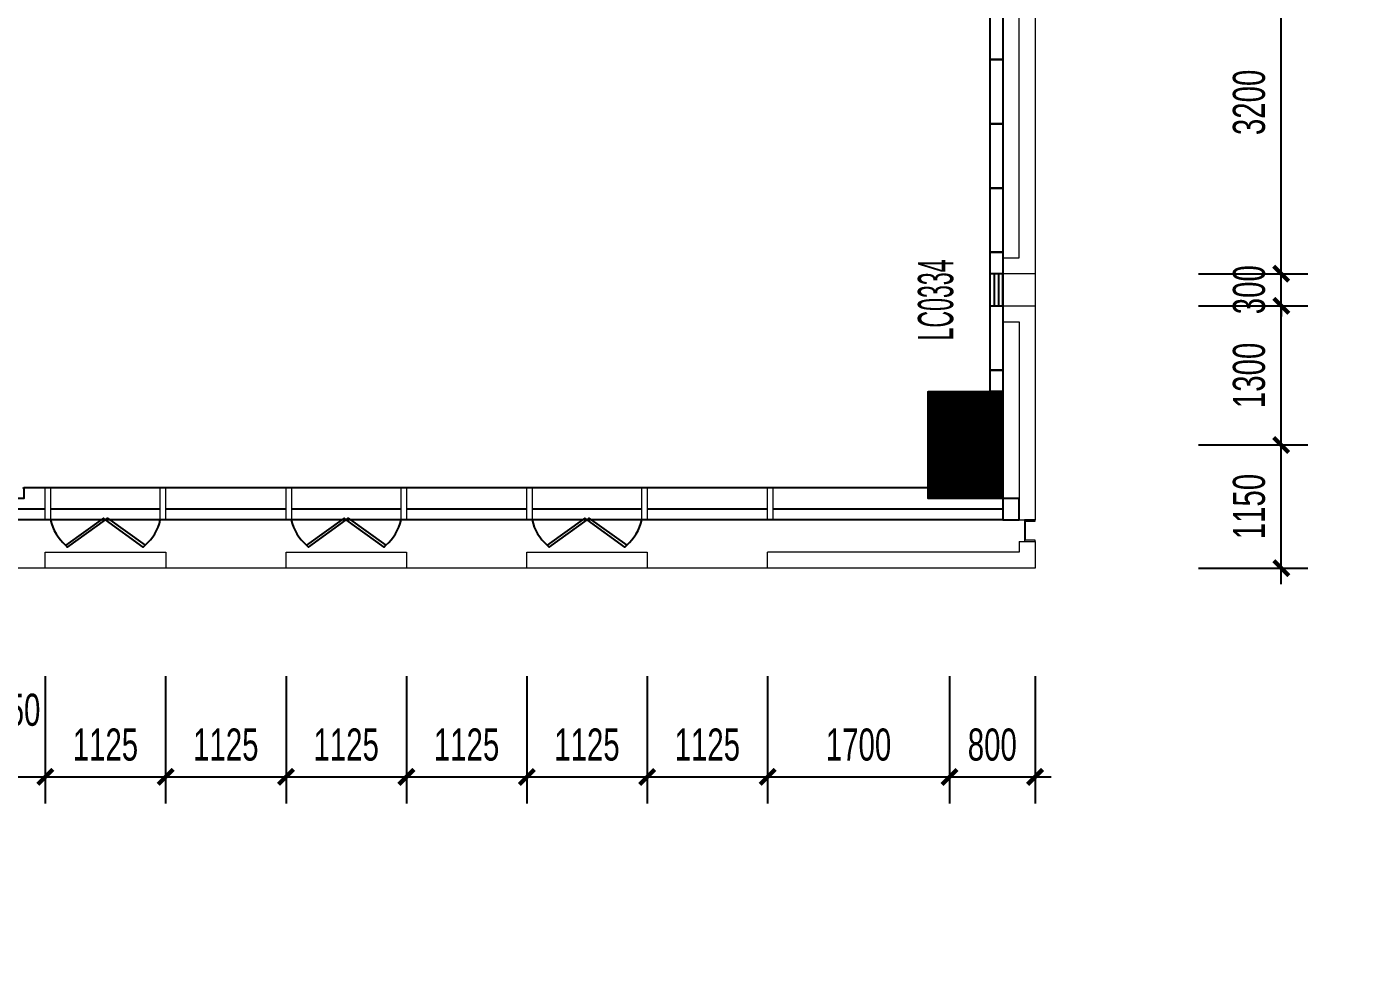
# Model space of a CAD drawing. Header units: millimetres. Extents: x 285006 to 3037698, y -2820855 to 192241.
# Drawn here: x 853081 to 865472, y -2816405 to -2807513 of the extents above; entities that cross this region are included whole.
import ezdxf
from ezdxf.enums import TextEntityAlignment as Align
from ezdxf.xclip import XClip

# ---------------------------------------------------------------- set-up
doc = ezdxf.new("R2010")
doc.units = ezdxf.units.MM
doc.header["$XCLIPFRAME"] = 2
doc.header["$PDMODE"] = 35
doc.header["$PDSIZE"] = -0.1
for name, color, linetype in [('___', 4, 'Continuous'), ('COL-1A1B-4~12$0$S-PUB-COL', 6, 'Continuous'), ('COL-1A1B-4~12$0$S-PUB-COLHATCH', 8, 'Continuous'), ('WALL-1A1B-6F$0$A-DOOR', 142, 'Continuous')]:
    doc.layers.add(name, color=color, linetype=linetype)
for name, color, linetype, lineweight in [('DIM-1B-6F$0$A-ANNO-DIMS', 73, 'Continuous', 18), ('DOOR-1B-IDEN-6F$0$A-DOOR-IDEN', 7, 'Continuous', 25), ('EXWALL-1B-6F$0$A-FLOR-UNDR', 11, 'Continuous', 18), ('EXWALL-1B-6F$0$A-SECT-MOLD1', 1, 'Continuous', 15), ('EXWALL-1B-6F$0$A-WALL-GLAZ', 142, 'Continuous', 18), ('EXWALL-1B-6F$0$A-WALL-STON', 31, 'Continuous', 18)]:
    doc.layers.add(name, color=color, linetype=linetype, lineweight=lineweight)
doc.styles.add('CCD_DIM', font='archs.shx', dxfattribs={"width": 0.7})
doc.styles.add('DIM-1B-6F$0$HYGB2014', font='hygbsz.shx', dxfattribs={"width": 0.7, "bigfont": 'hygbhz.shx'})
doc.styles.add('DOOR-1B-IDEN-6F$0$HYGB2014', font='hygbsz.shx', dxfattribs={"width": 0.7, "bigfont": 'hygbhz.shx'})
doc.dimstyles.new('DIM-1B-6F$0$DIMN', dxfattribs={"dimtxt": 300, "dimasz": 100, "dimexe": 250, "dimexo": 300, "dimgap": 0, "dimtad": 0, "dimdec": 0, "dimzin": 0, "dimdsep": 46, "dimtxsty": 'DIM-1B-6F$0$HYGB2014', "dimblk": 'DIM-1B-6F$0$_archtick', "dimcen": 0.09, "dimdle": 150, "dimclrt": 7, "dimazin": 0, "dimtfac": 1, "dimtdec": 0, "dimtix": 1, "dimtmove": 2, "dimatfit": 3, "dimfxl": 1, "dimtvp": 1, "dimtolj": 1, "dimtzin": 0, "dimarcsym": 0})

# ---------------------------------------------------------------- blocks, each defined once
blk = doc.blocks.new('EXWALL-1B-6F$0$幕墙-1125陶板单元')
blk.add_lwpolyline([(-562.5, 150), (562.5, 150), (562.5, 0), (-562.5, 0)], close=True)
blk = doc.blocks.new('EXWALL-1B-6F$0$ef')
at = {"layer": 'EXWALL-1B-6F$0$A-WALL-GLAZ', "lineweight": -3}
for points in [[(98270726, 18746787), (98270744, 18746769), (98271098, 18747022), (98271079, 18747040)], [(98271469, 18746787), (98271451, 18746769), (98271098, 18747022), (98271116, 18747040)]]:
    blk.add_lwpolyline(points, close=True, dxfattribs=at)
for centre, start, end in [((98271019, 18747123), 193.0402, 228.8588), ((98271176, 18747123), 311.1412, 346.9598)]:
    blk.add_arc(centre, 446, start, end, dxfattribs=at)
blk = doc.blocks.new('EXWALL-1B-6F')
at = {"layer": 'EXWALL-1B-6F$0$A-FLOR-UNDR'}
for points in [[(98388935, 18768822), (98388935, 18747022)], [(98388935, 18746822), (98388935, 18746572), (98358310, 18746572)]]:
    blk.add_lwpolyline(points, dxfattribs=at)
at = {"layer": 'EXWALL-1B-6F$0$A-SECT-MOLD1'}
blk.add_lwpolyline([(98388935, 18746832), (98388845, 18746832), (98388845, 18747012), (98388935, 18747012), (98388935, 18747022), (98388835, 18747022), (98388835, 18746822), (98388935, 18746822)], close=True, dxfattribs=at)
at = {"layer": 'EXWALL-1B-6F$0$A-WALL-GLAZ'}
blk.add_line((98379473, 18747322), (98387934, 18747322), dxfattribs=at)
at = {"layer": 'EXWALL-1B-6F$0$A-WALL-GLAZ', "lineweight": -3}
for p, q in [((98388635, 18747222), (98388635, 18747022)), ((98388635, 18747022), (98358310, 18747022)), ((98379685, 18747122), (98378560, 18747122)), ((98380760, 18747122), (98379735, 18747122)), ((98381935, 18747122), (98380810, 18747122)), ((98383010, 18747122), (98381985, 18747122)), ((98384185, 18747122), (98383060, 18747122)), ((98385260, 18747122), (98384235, 18747122)), ((98386435, 18747122), (98385310, 18747122)), ((98388635, 18747122), (98386485, 18747122))]:
    blk.add_line(p, q, dxfattribs=at)
at = {"layer": 'EXWALL-1B-6F$0$A-WALL-GLAZ'}
for points in [[(98379735, 18747022), (98379685, 18747022), (98379685, 18747322), (98379735, 18747322)], [(98380810, 18747022), (98380760, 18747022), (98380760, 18747322), (98380810, 18747322)], [(98381985, 18747022), (98381935, 18747022), (98381935, 18747322), (98381985, 18747322)], [(98383060, 18747022), (98383010, 18747022), (98383010, 18747322), (98383060, 18747322)], [(98384235, 18747022), (98384185, 18747022), (98384185, 18747322), (98384235, 18747322)], [(98385310, 18747022), (98385260, 18747022), (98385260, 18747322), (98385310, 18747322)], [(98386485, 18747022), (98386435, 18747022), (98386435, 18747322), (98386485, 18747322)]]:
    blk.add_lwpolyline(points, close=True, dxfattribs=at)
at = {"layer": 'EXWALL-1B-6F$0$A-WALL-GLAZ', "lineweight": -3}
blk.add_lwpolyline([(98388785, 18747222), (98388635, 18747222), (98388635, 18747022), (98388785, 18747022)], close=True, dxfattribs=at)
at = {"layer": 'EXWALL-1B-6F$0$A-WALL-STON'}
for p, q in [((98388635, 18748872), (98388785, 18748872)), ((98388785, 18748872), (98388785, 18747022)), ((98388785, 18747022), (98388935, 18747022)), ((98388785, 18746822), (98388935, 18746822)), ((98388785, 18746822), (98388785, 18746722)), ((98388785, 18746722), (98386435, 18746722))]:
    blk.add_line(p, q, dxfattribs=at)
blk.add_lwpolyline([(98388635, 18749472), (98388785, 18749472), (98388785, 18752372), (98388635, 18752372), (98388635, 18752522), (98388935, 18752522), (98388935, 18749322), (98388635, 18749322)], close=True, dxfattribs=at)
for points in [[(98388635, 18749022), (98388935, 18749022), (98388935, 18747022)], [(98388935, 18746822), (98388935, 18746572), (98386435, 18746572), (98386435, 18746722)]]:
    blk.add_lwpolyline(points, dxfattribs=at)
for p in [(109150, 0), (111400, 0), (113650, 0)]:
    blk.add_blockref('EXWALL-1B-6F$0$ef', p)
for p in [(98380248, 18746572), (98382498, 18746572), (98384748, 18746572)]:
    blk.add_blockref('EXWALL-1B-6F$0$幕墙-1125陶板单元', p, dxfattribs=at)
blk = doc.blocks.new('DFGDFSHTHTR')
at = {"layer": 'Defpoints'}
blk.add_lwpolyline([(532406, 66910), (544306, 66910), (544306, 66810), (548456, 66810), (548456, 67110), (562206, 67110), (562206, 66910), (562206, 66910), (562206, 45510), (561506, 45510), (561506, 45610), (553056, 45610), (553056, 45510), (552356, 45510), (552356, 45610), (544058, 45610), (544058, 45510), (543356, 45510)], dxfattribs=at)
blk.add_blockref('EXWALL-1B-6F', (-97826429, -18701712))
blk = doc.blocks.new('DIM-1B-6F$0$_archtick')
at = {"const_width": 0.4}
blk.add_lwpolyline([(-0.7, -0.7), (0.7, 0.7)], dxfattribs=at)
blk = doc.blocks.new('CCD_Dimension_Tick')
at = {"color": 0, "linetype": 'ByBlock'}
for p, q in [((-1.09, 0), (0, 0)), ((0, 0), (1.09, 0))]:
    blk.add_line(p, q, dxfattribs=at)
at = {"color": 0, "linetype": 'Continuous', "const_width": 0.608}
blk.add_lwpolyline([(-0.61, -0.61), (0.61, 0.61)], dxfattribs=at)
blk = doc.blocks.new('*D1549')
at = {"layer": '___', "color": 44, "lineweight": -2, "transparency": 16777216}
for p, q in [((858779, -1074647), (858779, -1074959)), ((859506, -1074647), (859506, -1074959)), ((858879, -1074809), (859406, -1074809))]:
    blk.add_line(p, q, dxfattribs=at)
at = {"layer": 'Defpoints', "color": 0, "transparency": 16777216}
for p in [(858779, -1074497, 0), (859506, -1074497, 0), (859506, -1074809), (1058083, -2814913), (1059208, -2814913), (1059208, -2816155)]:
    blk.add_point(p, dxfattribs=at)
at = {"layer": 'DIM-1B-6F$0$A-ANNO-DIMS', "color": 0, "lineweight": -2, "transparency": 16777216}
for p, q in [((1058083, -2815213), (1058083, -2816405)), ((1059208, -2815213), (1059208, -2816405)), ((1057933, -2816155), (1059358, -2816155))]:
    blk.add_line(p, q, dxfattribs=at)
at = {"layer": '___', "color": 44, "lineweight": -2, "transparency": 16777216, "xscale": 100, "yscale": 100, "zscale": 100}
for p, rotation in [((858779, -1074809), 180.0002028373054), ((859506, -1074809), 0.0002028373054437641)]:
    blk.add_blockref('CCD_Dimension_Tick', p, dxfattribs=dict(at, rotation=rotation))
at = {"layer": 'DIM-1B-6F$0$A-ANNO-DIMS', "color": 0, "lineweight": -2, "transparency": 16777216, "xscale": 100, "yscale": 100, "zscale": 100, "rotation": 180}
blk.add_blockref('DIM-1B-6F$0$_archtick', (1058083, -2816155), dxfattribs=at)
at = {"layer": 'DIM-1B-6F$0$A-ANNO-DIMS', "color": 0, "lineweight": -2, "transparency": 16777216, "xscale": 100, "yscale": 100, "zscale": 100}
blk.add_blockref('DIM-1B-6F$0$_archtick', (1059208, -2816155), dxfattribs=at)
at = {"layer": '___', "color": 50, "transparency": 16777216, "insert": (859142, -1074674), "char_height": 150, "attachment_point": 5, "rotation": 0.0002, "style": 'CCD_DIM'}
blk.add_mtext('\\A1;725', dxfattribs=at)
at = {"layer": 'DIM-1B-6F$0$A-ANNO-DIMS', "color": 7, "transparency": 16777216, "insert": (1058645, -2815855), "char_height": 300, "attachment_point": 5, "style": 'DIM-1B-6F$0$HYGB2014'}
blk.add_mtext('\\A1;1125', dxfattribs=at)
blk = doc.blocks.new('*D1550')
at = {"layer": '___', "color": 44, "lineweight": -2, "transparency": 16777216}
for p, q in [((854266, -1074647), (854266, -1075059)), ((856570, -1074647), (856570, -1075059)), ((856470, -1074909), (854366, -1074909))]:
    blk.add_line(p, q, dxfattribs=at)
at = {"layer": 'Defpoints', "color": 0, "transparency": 16777216}
for p in [(854266, -1074497, 0), (856570, -1074497, 0), (854266, -1074909), (1059208, -2814913), (1060333, -2814913), (1060333, -2816155)]:
    blk.add_point(p, dxfattribs=at)
at = {"layer": 'DIM-1B-6F$0$A-ANNO-DIMS', "color": 0, "lineweight": -2, "transparency": 16777216}
for p, q in [((1059208, -2815213), (1059208, -2816405)), ((1060333, -2815213), (1060333, -2816405)), ((1059058, -2816155), (1060483, -2816155))]:
    blk.add_line(p, q, dxfattribs=at)
at = {"layer": '___', "color": 44, "lineweight": -2, "transparency": 16777216, "xscale": 100, "yscale": 100, "zscale": 100, "rotation": 180}
blk.add_blockref('CCD_Dimension_Tick', (854266, -1074909), dxfattribs=at)
at = {"layer": '___', "color": 44, "lineweight": -2, "transparency": 16777216, "xscale": 100, "yscale": 100, "zscale": 100}
blk.add_blockref('CCD_Dimension_Tick', (856570, -1074909), dxfattribs=at)
at = {"layer": 'DIM-1B-6F$0$A-ANNO-DIMS', "color": 0, "lineweight": -2, "transparency": 16777216, "xscale": 100, "yscale": 100, "zscale": 100, "rotation": 180}
blk.add_blockref('DIM-1B-6F$0$_archtick', (1059208, -2816155), dxfattribs=at)
at = {"layer": 'DIM-1B-6F$0$A-ANNO-DIMS', "color": 0, "lineweight": -2, "transparency": 16777216, "xscale": 100, "yscale": 100, "zscale": 100}
blk.add_blockref('DIM-1B-6F$0$_archtick', (1060333, -2816155), dxfattribs=at)
at = {"layer": '___', "color": 50, "transparency": 16777216, "insert": (855418, -1074774), "char_height": 150, "attachment_point": 5, "style": 'CCD_DIM'}
blk.add_mtext('\\A1;2305', dxfattribs=at)
at = {"layer": 'DIM-1B-6F$0$A-ANNO-DIMS', "color": 7, "transparency": 16777216, "insert": (1059770, -2815855), "char_height": 300, "attachment_point": 5, "style": 'DIM-1B-6F$0$HYGB2014'}
blk.add_mtext('\\A1;1125', dxfattribs=at)
blk = doc.blocks.new('*D1551')
at = {"layer": '___', "color": 44, "lineweight": -2, "transparency": 16777216}
for p, q in [((855943, -1074647), (855943, -1074804)), ((856043, -1074654), (856470, -1074654)), ((856570, -1074647), (856570, -1074804))]:
    blk.add_line(p, q, dxfattribs=at)
at = {"layer": 'Defpoints', "color": 0, "transparency": 16777216}
for p in [(855943, -1074497, 0), (856570, -1074497, 0), (856570, -1074654), (1060333, -2814913), (1061458, -2814913), (1061458, -2816155)]:
    blk.add_point(p, dxfattribs=at)
at = {"layer": 'DIM-1B-6F$0$A-ANNO-DIMS', "color": 0, "lineweight": -2, "transparency": 16777216}
for p, q in [((1060333, -2815213), (1060333, -2816405)), ((1061458, -2815213), (1061458, -2816405)), ((1060183, -2816155), (1061608, -2816155))]:
    blk.add_line(p, q, dxfattribs=at)
at = {"layer": '___', "color": 44, "lineweight": -2, "transparency": 16777216, "xscale": 100, "yscale": 100, "zscale": 100, "rotation": 180}
blk.add_blockref('CCD_Dimension_Tick', (855943, -1074654), dxfattribs=at)
at = {"layer": '___', "color": 44, "lineweight": -2, "transparency": 16777216, "xscale": 100, "yscale": 100, "zscale": 100}
blk.add_blockref('CCD_Dimension_Tick', (856570, -1074654), dxfattribs=at)
at = {"layer": 'DIM-1B-6F$0$A-ANNO-DIMS', "color": 0, "lineweight": -2, "transparency": 16777216, "xscale": 100, "yscale": 100, "zscale": 100, "rotation": 180}
blk.add_blockref('DIM-1B-6F$0$_archtick', (1060333, -2816155), dxfattribs=at)
at = {"layer": 'DIM-1B-6F$0$A-ANNO-DIMS', "color": 0, "lineweight": -2, "transparency": 16777216, "xscale": 100, "yscale": 100, "zscale": 100}
blk.add_blockref('DIM-1B-6F$0$_archtick', (1061458, -2816155), dxfattribs=at)
at = {"layer": '___', "color": 50, "transparency": 16777216, "insert": (856257, -1074519), "char_height": 150, "attachment_point": 5, "style": 'CCD_DIM'}
blk.add_mtext('\\A1;625', dxfattribs=at)
at = {"layer": 'DIM-1B-6F$0$A-ANNO-DIMS', "color": 7, "transparency": 16777216, "insert": (1060895, -2815855), "char_height": 300, "attachment_point": 5, "style": 'DIM-1B-6F$0$HYGB2014'}
blk.add_mtext('\\A1;1125', dxfattribs=at)
blk = doc.blocks.new('结构留洞-1#AB-6F')
at = {"layer": 'Defpoints'}
blk.add_lwpolyline([(91100, 20900), (103000, 20900), (103000, 20800), (107150, 20800), (107150, 21100), (120900, 21100), (120900, 20900), (120900, 20900), (120900, -500), (120200, -500), (120200, -400), (111750, -400), (111750, -500), (111050, -500), (111050, -400), (102753, -400), (102753, -500), (102050, -500)], dxfattribs=at)
blk = doc.blocks.new('COL-1A1B-4~12')
at = {"layer": 'COL-1A1B-4~12$0$S-PUB-COLHATCH'}
h = blk.add_hatch(dxfattribs=at)
h.set_pattern_fill('ANSI31', color=256)
h.set_pattern_definition([(45, (121936.15705, -15149.11264), (-0.08838834764832, 0.08838834764832), [])])
h.paths.add_polyline_path([(98387935, 18747222), (98388635, 18747222), (98388635, 18748222), (98387935, 18748222)])
at = {"layer": 'COL-1A1B-4~12$0$S-PUB-COL'}
blk.add_lwpolyline([(98387935, 18748222), (98388635, 18748222), (98388635, 18747222), (98387935, 18747222)], close=True, dxfattribs=at)
blk = doc.blocks.new('*D1670')
at = {"layer": 'Defpoints', "color": 0, "transparency": 16777216}
for p in [(852706, -2813281), (853256, -2813281), (853256, -2814522)]:
    blk.add_point(p, dxfattribs=at)
at = {"layer": 'DIM-1B-6F$0$A-ANNO-DIMS', "color": 0, "lineweight": -2, "transparency": 16777216}
for p, q in [((852706, -2813581), (852706, -2814772)), ((853256, -2813581), (853256, -2814772)), ((852556, -2814522), (853406, -2814522))]:
    blk.add_line(p, q, dxfattribs=at)
at = {"layer": 'DIM-1B-6F$0$A-ANNO-DIMS', "color": 0, "lineweight": -2, "transparency": 16777216, "xscale": 100, "yscale": 100, "zscale": 100, "rotation": 180}
blk.add_blockref('DIM-1B-6F$0$_archtick', (852706, -2814522), dxfattribs=at)
at = {"layer": 'DIM-1B-6F$0$A-ANNO-DIMS', "color": 0, "lineweight": -2, "transparency": 16777216, "xscale": 100, "yscale": 100, "zscale": 100}
blk.add_blockref('DIM-1B-6F$0$_archtick', (853256, -2814522), dxfattribs=at)
at = {"layer": 'DIM-1B-6F$0$A-ANNO-DIMS', "color": 7, "transparency": 16777216, "insert": (852981, -2813897), "char_height": 300, "attachment_point": 5, "style": 'DIM-1B-6F$0$HYGB2014'}
blk.add_mtext('\\A1;550', dxfattribs=at)
blk = doc.blocks.new('*D1671')
at = {"layer": 'Defpoints', "color": 0, "transparency": 16777216}
for p in [(853256, -2813281), (854381, -2813281), (854381, -2814522)]:
    blk.add_point(p, dxfattribs=at)
at = {"layer": 'DIM-1B-6F$0$A-ANNO-DIMS', "color": 0, "lineweight": -2, "transparency": 16777216}
for p, q in [((853256, -2813581), (853256, -2814772)), ((854381, -2813581), (854381, -2814772)), ((853106, -2814522), (854531, -2814522))]:
    blk.add_line(p, q, dxfattribs=at)
at = {"layer": 'DIM-1B-6F$0$A-ANNO-DIMS', "color": 0, "lineweight": -2, "transparency": 16777216, "xscale": 100, "yscale": 100, "zscale": 100, "rotation": 180}
blk.add_blockref('DIM-1B-6F$0$_archtick', (853256, -2814522), dxfattribs=at)
at = {"layer": 'DIM-1B-6F$0$A-ANNO-DIMS', "color": 0, "lineweight": -2, "transparency": 16777216, "xscale": 100, "yscale": 100, "zscale": 100}
blk.add_blockref('DIM-1B-6F$0$_archtick', (854381, -2814522), dxfattribs=at)
at = {"layer": 'DIM-1B-6F$0$A-ANNO-DIMS', "color": 7, "transparency": 16777216, "insert": (853818, -2814222), "char_height": 300, "attachment_point": 5, "style": 'DIM-1B-6F$0$HYGB2014'}
blk.add_mtext('\\A1;1125', dxfattribs=at)
blk = doc.blocks.new('*D1672')
at = {"layer": 'Defpoints', "color": 0, "transparency": 16777216}
for p in [(854381, -2813281), (855506, -2813281), (855506, -2814522)]:
    blk.add_point(p, dxfattribs=at)
at = {"layer": 'DIM-1B-6F$0$A-ANNO-DIMS', "color": 0, "lineweight": -2, "transparency": 16777216}
for p, q in [((854381, -2813581), (854381, -2814772)), ((855506, -2813581), (855506, -2814772)), ((854231, -2814522), (855656, -2814522))]:
    blk.add_line(p, q, dxfattribs=at)
at = {"layer": 'DIM-1B-6F$0$A-ANNO-DIMS', "color": 0, "lineweight": -2, "transparency": 16777216, "xscale": 100, "yscale": 100, "zscale": 100, "rotation": 180}
blk.add_blockref('DIM-1B-6F$0$_archtick', (854381, -2814522), dxfattribs=at)
at = {"layer": 'DIM-1B-6F$0$A-ANNO-DIMS', "color": 0, "lineweight": -2, "transparency": 16777216, "xscale": 100, "yscale": 100, "zscale": 100}
blk.add_blockref('DIM-1B-6F$0$_archtick', (855506, -2814522), dxfattribs=at)
at = {"layer": 'DIM-1B-6F$0$A-ANNO-DIMS', "color": 7, "transparency": 16777216, "insert": (854943, -2814222), "char_height": 300, "attachment_point": 5, "style": 'DIM-1B-6F$0$HYGB2014'}
blk.add_mtext('\\A1;1125', dxfattribs=at)
blk = doc.blocks.new('*D1673')
at = {"layer": 'Defpoints', "color": 0, "transparency": 16777216}
for p in [(855506, -2813281), (856631, -2813281), (856631, -2814522)]:
    blk.add_point(p, dxfattribs=at)
at = {"layer": 'DIM-1B-6F$0$A-ANNO-DIMS', "color": 0, "lineweight": -2, "transparency": 16777216}
for p, q in [((855506, -2813581), (855506, -2814772)), ((856631, -2813581), (856631, -2814772)), ((855356, -2814522), (856781, -2814522))]:
    blk.add_line(p, q, dxfattribs=at)
at = {"layer": 'DIM-1B-6F$0$A-ANNO-DIMS', "color": 0, "lineweight": -2, "transparency": 16777216, "xscale": 100, "yscale": 100, "zscale": 100, "rotation": 180}
blk.add_blockref('DIM-1B-6F$0$_archtick', (855506, -2814522), dxfattribs=at)
at = {"layer": 'DIM-1B-6F$0$A-ANNO-DIMS', "color": 0, "lineweight": -2, "transparency": 16777216, "xscale": 100, "yscale": 100, "zscale": 100}
blk.add_blockref('DIM-1B-6F$0$_archtick', (856631, -2814522), dxfattribs=at)
at = {"layer": 'DIM-1B-6F$0$A-ANNO-DIMS', "color": 7, "transparency": 16777216, "insert": (856068, -2814222), "char_height": 300, "attachment_point": 5, "style": 'DIM-1B-6F$0$HYGB2014'}
blk.add_mtext('\\A1;1125', dxfattribs=at)
blk = doc.blocks.new('*D1674')
at = {"layer": 'Defpoints', "color": 0, "transparency": 16777216}
for p in [(856631, -2813281), (857756, -2813281), (857756, -2814522)]:
    blk.add_point(p, dxfattribs=at)
at = {"layer": 'DIM-1B-6F$0$A-ANNO-DIMS', "color": 0, "lineweight": -2, "transparency": 16777216}
for p, q in [((856631, -2813581), (856631, -2814772)), ((857756, -2813581), (857756, -2814772)), ((856481, -2814522), (857906, -2814522))]:
    blk.add_line(p, q, dxfattribs=at)
at = {"layer": 'DIM-1B-6F$0$A-ANNO-DIMS', "color": 0, "lineweight": -2, "transparency": 16777216, "xscale": 100, "yscale": 100, "zscale": 100, "rotation": 180}
blk.add_blockref('DIM-1B-6F$0$_archtick', (856631, -2814522), dxfattribs=at)
at = {"layer": 'DIM-1B-6F$0$A-ANNO-DIMS', "color": 0, "lineweight": -2, "transparency": 16777216, "xscale": 100, "yscale": 100, "zscale": 100}
blk.add_blockref('DIM-1B-6F$0$_archtick', (857756, -2814522), dxfattribs=at)
at = {"layer": 'DIM-1B-6F$0$A-ANNO-DIMS', "color": 7, "transparency": 16777216, "insert": (857193, -2814222), "char_height": 300, "attachment_point": 5, "style": 'DIM-1B-6F$0$HYGB2014'}
blk.add_mtext('\\A1;1125', dxfattribs=at)
blk = doc.blocks.new('*D1675')
at = {"layer": 'Defpoints', "color": 0, "transparency": 16777216}
for p in [(857756, -2813281), (858881, -2813281), (858881, -2814522)]:
    blk.add_point(p, dxfattribs=at)
at = {"layer": 'DIM-1B-6F$0$A-ANNO-DIMS', "color": 0, "lineweight": -2, "transparency": 16777216}
for p, q in [((857756, -2813581), (857756, -2814772)), ((858881, -2813581), (858881, -2814772)), ((857606, -2814522), (859031, -2814522))]:
    blk.add_line(p, q, dxfattribs=at)
at = {"layer": 'DIM-1B-6F$0$A-ANNO-DIMS', "color": 0, "lineweight": -2, "transparency": 16777216, "xscale": 100, "yscale": 100, "zscale": 100, "rotation": 180}
blk.add_blockref('DIM-1B-6F$0$_archtick', (857756, -2814522), dxfattribs=at)
at = {"layer": 'DIM-1B-6F$0$A-ANNO-DIMS', "color": 0, "lineweight": -2, "transparency": 16777216, "xscale": 100, "yscale": 100, "zscale": 100}
blk.add_blockref('DIM-1B-6F$0$_archtick', (858881, -2814522), dxfattribs=at)
at = {"layer": 'DIM-1B-6F$0$A-ANNO-DIMS', "color": 7, "transparency": 16777216, "insert": (858318, -2814222), "char_height": 300, "attachment_point": 5, "style": 'DIM-1B-6F$0$HYGB2014'}
blk.add_mtext('\\A1;1125', dxfattribs=at)
blk = doc.blocks.new('*D1676')
at = {"layer": 'Defpoints', "color": 0, "transparency": 16777216}
for p in [(858881, -2813281), (860006, -2813281), (860006, -2814522)]:
    blk.add_point(p, dxfattribs=at)
at = {"layer": 'DIM-1B-6F$0$A-ANNO-DIMS', "color": 0, "lineweight": -2, "transparency": 16777216}
for p, q in [((858881, -2813581), (858881, -2814772)), ((860006, -2813581), (860006, -2814772)), ((858731, -2814522), (860156, -2814522))]:
    blk.add_line(p, q, dxfattribs=at)
at = {"layer": 'DIM-1B-6F$0$A-ANNO-DIMS', "color": 0, "lineweight": -2, "transparency": 16777216, "xscale": 100, "yscale": 100, "zscale": 100, "rotation": 180}
blk.add_blockref('DIM-1B-6F$0$_archtick', (858881, -2814522), dxfattribs=at)
at = {"layer": 'DIM-1B-6F$0$A-ANNO-DIMS', "color": 0, "lineweight": -2, "transparency": 16777216, "xscale": 100, "yscale": 100, "zscale": 100}
blk.add_blockref('DIM-1B-6F$0$_archtick', (860006, -2814522), dxfattribs=at)
at = {"layer": 'DIM-1B-6F$0$A-ANNO-DIMS', "color": 7, "transparency": 16777216, "insert": (859443, -2814222), "char_height": 300, "attachment_point": 5, "style": 'DIM-1B-6F$0$HYGB2014'}
blk.add_mtext('\\A1;1125', dxfattribs=at)
blk = doc.blocks.new('*D1677')
at = {"layer": 'Defpoints', "color": 0, "transparency": 16777216}
for p in [(860006, -2813281), (861706, -2813281), (861706, -2814522)]:
    blk.add_point(p, dxfattribs=at)
at = {"layer": 'DIM-1B-6F$0$A-ANNO-DIMS', "color": 0, "lineweight": -2, "transparency": 16777216}
for p, q in [((860006, -2813581), (860006, -2814772)), ((861706, -2813581), (861706, -2814772)), ((859856, -2814522), (861856, -2814522))]:
    blk.add_line(p, q, dxfattribs=at)
at = {"layer": 'DIM-1B-6F$0$A-ANNO-DIMS', "color": 0, "lineweight": -2, "transparency": 16777216, "xscale": 100, "yscale": 100, "zscale": 100, "rotation": 180}
blk.add_blockref('DIM-1B-6F$0$_archtick', (860006, -2814522), dxfattribs=at)
at = {"layer": 'DIM-1B-6F$0$A-ANNO-DIMS', "color": 0, "lineweight": -2, "transparency": 16777216, "xscale": 100, "yscale": 100, "zscale": 100}
blk.add_blockref('DIM-1B-6F$0$_archtick', (861706, -2814522), dxfattribs=at)
at = {"layer": 'DIM-1B-6F$0$A-ANNO-DIMS', "color": 7, "transparency": 16777216, "insert": (860856, -2814222), "char_height": 300, "attachment_point": 5, "style": 'DIM-1B-6F$0$HYGB2014'}
blk.add_mtext('\\A1;1700', dxfattribs=at)
blk = doc.blocks.new('*D1678')
at = {"layer": 'Defpoints', "color": 0, "transparency": 16777216}
for p in [(861706, -2813281), (862506, -2813281), (862506, -2814522)]:
    blk.add_point(p, dxfattribs=at)
at = {"layer": 'DIM-1B-6F$0$A-ANNO-DIMS', "color": 0, "lineweight": -2, "transparency": 16777216}
for p, q in [((861706, -2813581), (861706, -2814772)), ((862506, -2813581), (862506, -2814772)), ((861556, -2814522), (862656, -2814522))]:
    blk.add_line(p, q, dxfattribs=at)
at = {"layer": 'DIM-1B-6F$0$A-ANNO-DIMS', "color": 0, "lineweight": -2, "transparency": 16777216, "xscale": 100, "yscale": 100, "zscale": 100, "rotation": 180}
blk.add_blockref('DIM-1B-6F$0$_archtick', (861706, -2814522), dxfattribs=at)
at = {"layer": 'DIM-1B-6F$0$A-ANNO-DIMS', "color": 0, "lineweight": -2, "transparency": 16777216, "xscale": 100, "yscale": 100, "zscale": 100}
blk.add_blockref('DIM-1B-6F$0$_archtick', (862506, -2814522), dxfattribs=at)
at = {"layer": 'DIM-1B-6F$0$A-ANNO-DIMS', "color": 7, "transparency": 16777216, "insert": (862106, -2814222), "char_height": 300, "attachment_point": 5, "style": 'DIM-1B-6F$0$HYGB2014'}
blk.add_mtext('\\A1;800', dxfattribs=at)
blk = doc.blocks.new('*D1759')
at = {"layer": 'Defpoints', "color": 0, "transparency": 16777216}
for p in [(863732, -2811422), (864806, -2811422), (863732, -2812572)]:
    blk.add_point(p, dxfattribs=at)
at = {"layer": 'DIM-1B-6F$0$A-ANNO-DIMS', "color": 0, "lineweight": -2, "transparency": 16777216}
for p, q in [((864806, -2812722), (864806, -2811272)), ((864032, -2811422), (865056, -2811422)), ((864032, -2812572), (865056, -2812572))]:
    blk.add_line(p, q, dxfattribs=at)
at = {"layer": 'DIM-1B-6F$0$A-ANNO-DIMS', "color": 0, "lineweight": -2, "transparency": 16777216, "xscale": 100, "yscale": 100, "zscale": 100}
for p, rotation in [((864806, -2811422), 90), ((864806, -2812572), 270)]:
    blk.add_blockref('DIM-1B-6F$0$_archtick', p, dxfattribs=dict(at, rotation=rotation))
at = {"layer": 'DIM-1B-6F$0$A-ANNO-DIMS', "color": 7, "transparency": 16777216, "insert": (864506, -2811997), "char_height": 300, "attachment_point": 5, "rotation": 90, "style": 'DIM-1B-6F$0$HYGB2014'}
blk.add_mtext('\\A1;1150', dxfattribs=at)
blk = doc.blocks.new('*D1760')
at = {"layer": 'Defpoints', "color": 0, "transparency": 16777216}
for p in [(863732, -2810122), (864806, -2810122), (863732, -2811422)]:
    blk.add_point(p, dxfattribs=at)
at = {"layer": 'DIM-1B-6F$0$A-ANNO-DIMS', "color": 0, "lineweight": -2, "transparency": 16777216}
for p, q in [((864806, -2811572), (864806, -2809972)), ((864032, -2810122), (865056, -2810122)), ((864032, -2811422), (865056, -2811422))]:
    blk.add_line(p, q, dxfattribs=at)
at = {"layer": 'DIM-1B-6F$0$A-ANNO-DIMS', "color": 0, "lineweight": -2, "transparency": 16777216, "xscale": 100, "yscale": 100, "zscale": 100}
for p, rotation in [((864806, -2810122), 90), ((864806, -2811422), 270)]:
    blk.add_blockref('DIM-1B-6F$0$_archtick', p, dxfattribs=dict(at, rotation=rotation))
at = {"layer": 'DIM-1B-6F$0$A-ANNO-DIMS', "color": 7, "transparency": 16777216, "insert": (864506, -2810772), "char_height": 300, "attachment_point": 5, "rotation": 90, "style": 'DIM-1B-6F$0$HYGB2014'}
blk.add_mtext('\\A1;1300', dxfattribs=at)
blk = doc.blocks.new('*D1761')
at = {"layer": 'Defpoints', "color": 0, "transparency": 16777216}
for p in [(863732, -2809822), (864806, -2809822), (863732, -2810122)]:
    blk.add_point(p, dxfattribs=at)
at = {"layer": 'DIM-1B-6F$0$A-ANNO-DIMS', "color": 0, "lineweight": -2, "transparency": 16777216}
for p, q in [((864032, -2809822), (865056, -2809822)), ((864806, -2809822), (864806, -2809722)), ((864806, -2810122), (864806, -2809822)), ((864032, -2810122), (865056, -2810122)), ((864806, -2810122), (864806, -2810222))]:
    blk.add_line(p, q, dxfattribs=at)
at = {"layer": 'DIM-1B-6F$0$A-ANNO-DIMS', "color": 0, "lineweight": -2, "transparency": 16777216, "xscale": 100, "yscale": 100, "zscale": 100}
for p, rotation in [((864806, -2809822), 270), ((864806, -2810122), 90)]:
    blk.add_blockref('DIM-1B-6F$0$_archtick', p, dxfattribs=dict(at, rotation=rotation))
at = {"layer": 'DIM-1B-6F$0$A-ANNO-DIMS', "color": 7, "transparency": 16777216, "insert": (864506, -2809972), "char_height": 300, "attachment_point": 5, "rotation": 90, "style": 'DIM-1B-6F$0$HYGB2014'}
blk.add_mtext('\\A1;300', dxfattribs=at)
blk = doc.blocks.new('*D1762')
at = {"layer": 'Defpoints', "color": 0, "transparency": 16777216}
for p in [(863732, -2806622), (864806, -2806622), (863732, -2809822)]:
    blk.add_point(p, dxfattribs=at)
at = {"layer": 'DIM-1B-6F$0$A-ANNO-DIMS', "color": 0, "lineweight": -2, "transparency": 16777216}
for p, q in [((864806, -2809972), (864806, -2806472)), ((864032, -2806622), (865056, -2806622)), ((864032, -2809822), (865056, -2809822))]:
    blk.add_line(p, q, dxfattribs=at)
at = {"layer": 'DIM-1B-6F$0$A-ANNO-DIMS', "color": 0, "lineweight": -2, "transparency": 16777216, "xscale": 100, "yscale": 100, "zscale": 100}
for p, rotation in [((864806, -2806622), 90), ((864806, -2809822), 270)]:
    blk.add_blockref('DIM-1B-6F$0$_archtick', p, dxfattribs=dict(at, rotation=rotation))
at = {"layer": 'DIM-1B-6F$0$A-ANNO-DIMS', "color": 7, "transparency": 16777216, "insert": (864506, -2808222), "char_height": 300, "attachment_point": 5, "rotation": 90, "style": 'DIM-1B-6F$0$HYGB2014'}
blk.add_mtext('\\A1;3200', dxfattribs=at)
blk = doc.blocks.new('DOOR-1B-IDEN-6F')
at = {"layer": 'DOOR-1B-IDEN-6F$0$A-DOOR-IDEN', "style": 'DOOR-1B-IDEN-6F$0$HYGB2014', "width": 0.5}
blk.add_text('LC0334', height=330, rotation=90, dxfattribs=at).set_placement((98388005, 18748699), align=Align.MIDDLE_LEFT)
blk = doc.blocks.new('A$C008C76B7')
at = {"color": 1}
for points in [[(45640, -16300), (45700, -16300), (45700, -16900), (45580, -16900), (45580, -16300)], [(45640, -16900), (45700, -16900), (45700, -17500), (45580, -17500), (45580, -16900)], [(45640, -17500), (45700, -17500), (45700, -18100), (45580, -18100), (45580, -17500)], [(45640, -18100), (45700, -18100), (45700, -18700), (45580, -18700), (45580, -18100)], [(45640, -18700), (45700, -18700), (45700, -18900), (45580, -18900), (45580, -18700)], [(45640, -19200), (45700, -19200), (45700, -19800), (45580, -19800), (45580, -19200)], [(45640, -19800), (45700, -19800), (45700, -20000), (45580, -20000), (45580, -19800)]]:
    blk.add_lwpolyline(points, close=True, dxfattribs=at)

msp = doc.modelspace()

# ---------------------------------------------------------------- linework, layer by layer
at = {"layer": 'WALL-1A1B-6F$0$A-DOOR'}
for p, q in [((862085.7, -2810122.3), (862085.7, -2809822.3)), ((862125.7, -2810122.3), (862125.7, -2809822.3)), ((862165.7, -2810122.3), (862165.7, -2809822.3)), ((862205.7, -2810122.3), (862205.7, -2809822.3))]:
    msp.add_line(p, q, dxfattribs=at)

# ---------------------------------------------------------------- block references
ref = msp.add_blockref('结构留洞-1#AB-6F', (741305.7, -2811422.3))
XClip(ref).set_block_clipping_path([(52000.000000149, -7800.0001855306), (130675.0000000149, 34249.9998144694)])
ref = msp.add_blockref('COL-1A1B-4~12', (-97526429.4, -21559144.4))
XClip(ref).set_block_clipping_path([(98319735.0140507817, 18739922.1058121212), (98398410.0140506476, 18781972.1058121212)])
for name, p in [('EXWALL-1B-6F', (-97526429.4, -21559144.4)), ('DOOR-1B-IDEN-6F', (-97526429.4, -21559144.4)), ('A$C008C76B7', (816505.7, -2790922.3))]:
    msp.add_blockref(name, p)
at = {"layer": '___'}
ref = msp.add_blockref('DFGDFSHTHTR', (300000, -2857432.4), dxfattribs=at)
XClip(ref).set_block_clipping_path([(545156.0811596321, 65754.0302144536), (562505.6606944352, 71079.9308441922)])

# ---------------------------------------------------------------- dimensions: what is measured, and where the dimension line sits
at = {"layer": 'DIM-1B-6F$0$A-ANNO-DIMS'}
for p1, p2, distance, picture, middle in [((1060332.7, -2814913.1), (1061457.7, -2814913.1), -1241.6, '*D1551', (1060895.2, -2815854.7)), ((1059207.7, -2814913.1), (1060332.7, -2814913.1), -1241.6, '*D1550', (1059770.2, -2815854.7)), ((1058082.7, -2814913.1), (1059207.7, -2814913.1), -1241.6, '*D1549', (1058645.2, -2815854.7)), ((863731.9, -2809822.3), (863731.9, -2806622.3), -1073.8, '*D1762', (864505.7, -2808222.3)), ((863731.9, -2810122.3), (863731.9, -2809822.3), -1073.8, '*D1761', (864505.7, -2809972.3)), ((863731.9, -2811422.3), (863731.9, -2810122.3), -1073.8, '*D1760', (864505.7, -2810772.3)), ((863731.9, -2812572.3), (863731.9, -2811422.3), -1073.8, '*D1759', (864505.7, -2811997.3)), ((853255.7, -2813280.8), (854380.7, -2813280.8), -1241.6, '*D1671', (853818.2, -2814222.3)), ((854380.7, -2813280.8), (855505.7, -2813280.8), -1241.6, '*D1672', (854943.2, -2814222.3)), ((855505.7, -2813280.8), (856630.7, -2813280.8), -1241.6, '*D1673', (856068.2, -2814222.3)), ((856630.7, -2813280.8), (857755.7, -2813280.8), -1241.6, '*D1674', (857193.2, -2814222.3)), ((857755.7, -2813280.8), (858880.7, -2813280.8), -1241.6, '*D1675', (858318.2, -2814222.3)), ((858880.7, -2813280.8), (860005.7, -2813280.8), -1241.6, '*D1676', (859443.2, -2814222.3)), ((860005.7, -2813280.8), (861705.7, -2813280.8), -1241.6, '*D1677', (860855.7, -2814222.3)), ((861705.7, -2813280.8), (862505.7, -2813280.8), -1241.6, '*D1678', (862105.7, -2814222.3))]:
    dim = msp.add_aligned_dim(p1=p1, p2=p2, distance=distance, dimstyle='DIM-1B-6F$0$DIMN', dxfattribs=at)
    dim.commit()
    dim.dimension.update_dxf_attribs({"geometry": picture, "text_midpoint": middle})
dim = msp.add_linear_dim(base=(853255.7, -2814522.3), p1=(852705.7, -2813280.8), p2=(853255.7, -2813280.8), angle=0, dimstyle='DIM-1B-6F$0$DIMN', dxfattribs=at)
dim.commit()
dim.dimension.update_dxf_attribs({"geometry": '*D1670', "text_midpoint": (852980.7, -2813897.3), "dimtype": 161})

doc.saveas('drawing.dxf')
